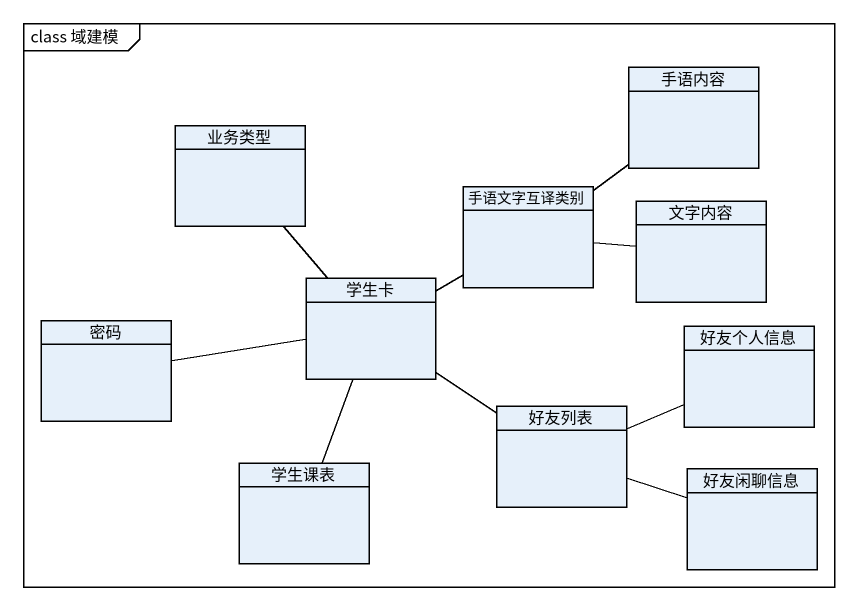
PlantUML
@startuml
mainframe class 域建模
hide circle
hide empty members
class 手语内容
class 业务类型
class 手语文字互译类别
class 文字内容
class 学生卡
class 密码
class 好友个人信息
class 好友列表
class 学生课表
class 好友闲聊信息
手语文字互译类别 -up- 手语内容
手语文字互译类别 -right- 文字内容
手语文字互译类别 -left- 学生卡
学生卡 -up- 业务类型
学生卡 -left- 密码
学生卡 -- 好友列表
学生卡 -- 学生课表
好友列表 -right- 好友个人信息
好友列表 -right- 好友闲聊信息
@enduml
